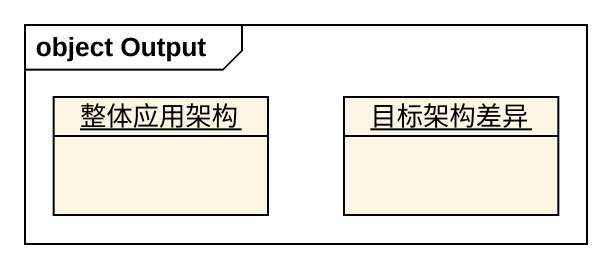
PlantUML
@startuml
mainframe object Output
hide circle
hide empty members
object 整体应用架构
object 目标架构差异
@enduml
